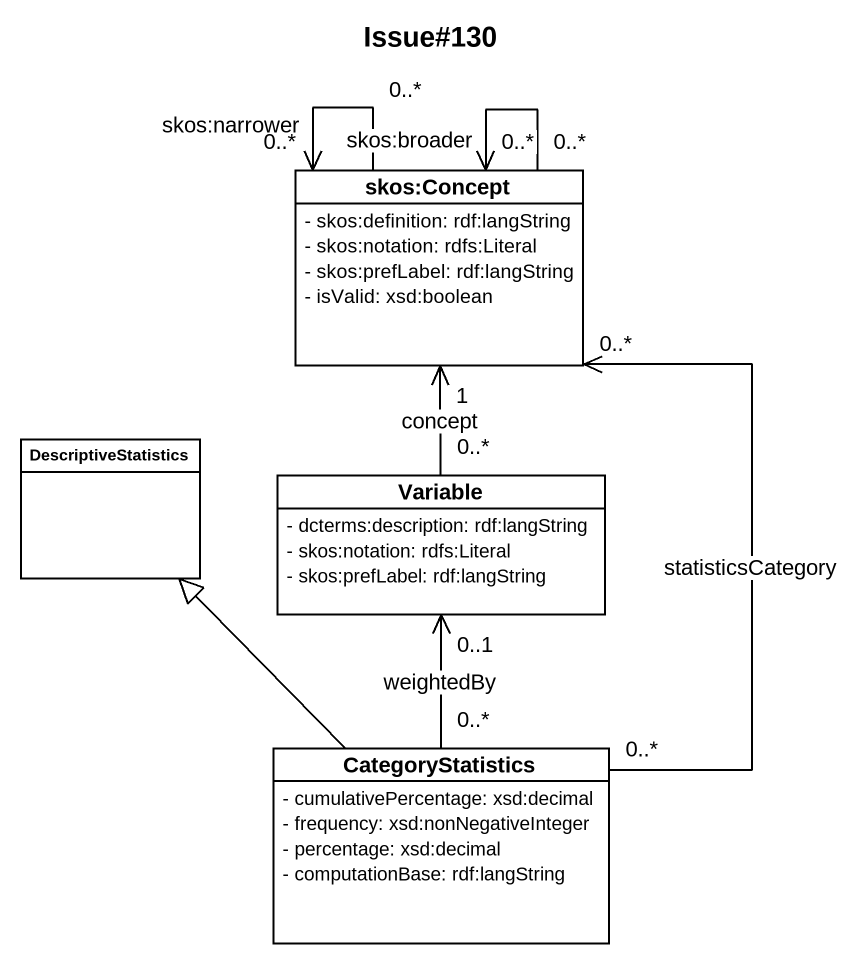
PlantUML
@startuml
title Issue#130
hide circle
hide empty members
skinparam classAttributeIconSize 0
class "skos:Concept" as skos_Concept #FFFFFF {
  - skos:definition: rdf:langString
  - skos:notation: rdfs:Literal
  - skos:prefLabel: rdf:langString
  - isValid: xsd:boolean
}
class DescriptiveStatistics #FFFFFF
class Variable #FFFFFF {
  - dcterms:description: rdf:langString
  - skos:notation: rdfs:Literal
  - skos:prefLabel: rdf:langString
}
class CategoryStatistics #FFFFFF {
  - cumulativePercentage: xsd:decimal
  - frequency: xsd:nonNegativeInteger
  - percentage: xsd:decimal
  - computationBase: rdf:langString
}
skos_Concept "0..*" --> "0..*" skos_Concept : skos:broader
skos_Concept "0..*" --> "0..*" skos_Concept : skos:narrower
Variable "0..*" -up-> "1" skos_Concept : concept
CategoryStatistics "0..*" -up-> "0..*" skos_Concept : statisticsCategory
CategoryStatistics -up-|> DescriptiveStatistics
CategoryStatistics "0..*" -up-> "0..1" Variable : weightedBy
@enduml
